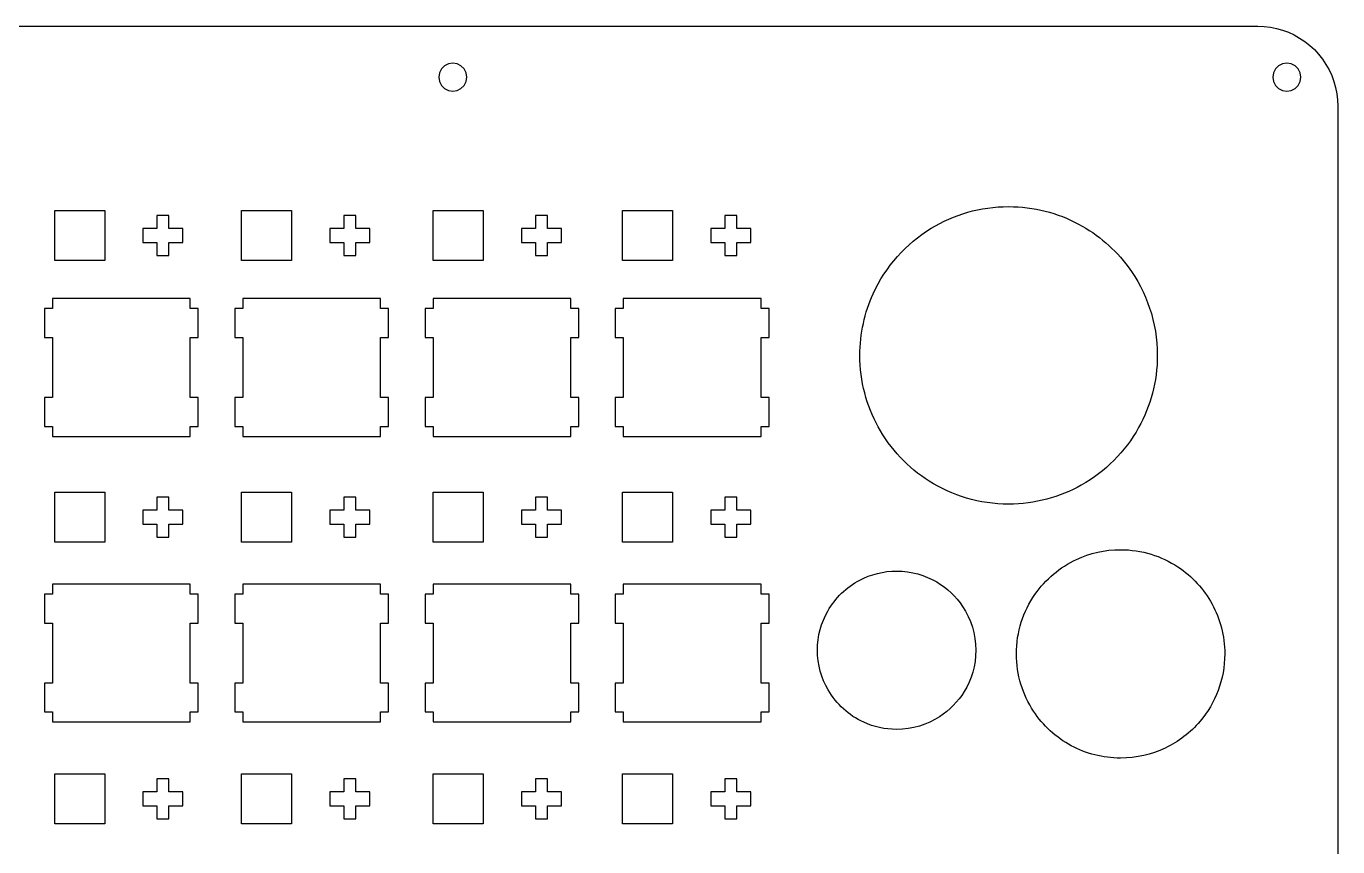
# Model space of a CAD drawing. Extents: x 5 to 266, y 5 to 178.
# Drawn here: x 134.4 to 265.7, y 96 to 178.1 of the extents above; entities that cross this region are included whole.
import ezdxf

# ---------------------------------------------------------------- set-up
doc = ezdxf.new("R2010")
doc.units = 0
doc.layers.get('0').update_dxf_attribs({"linetype": 'CONTINUOUS'})

msp = doc.modelspace()

# ---------------------------------------------------------------- linework, layer by layer
at = {"color": 7}
for p, q in [((13.001, 178.077), (257.702, 178.076)), ((257.702, 178.076), (258.328, 178.052)), ((258.328, 178.052), (258.953, 177.978)), ((258.953, 177.978), (259.568, 177.855)), ((259.568, 177.855), (260.174, 177.685)), ((260.174, 177.685), (260.763, 177.468)), ((260.763, 177.468), (261.333, 177.205)), ((261.333, 177.205), (261.881, 176.898)), ((261.881, 176.898), (262.404, 176.549)), ((262.404, 176.549), (262.897, 176.16)), ((262.897, 176.16), (263.358, 175.733)), ((263.358, 175.733), (263.785, 175.272)), ((263.785, 175.272), (264.174, 174.779)), ((264.174, 174.779), (264.523, 174.256)), ((175.77, 173.409), (175.701, 172.976)), ((175.969, 173.799), (175.77, 173.409)), ((176.278, 174.109), (175.969, 173.799)), ((176.669, 174.308), (176.278, 174.109)), ((177.101, 174.376), (176.669, 174.308)), ((177.534, 174.308), (177.101, 174.376)), ((177.924, 174.109), (177.534, 174.308)), ((178.234, 173.799), (177.924, 174.109)), ((178.433, 173.409), (178.234, 173.799)), ((178.501, 172.976), (178.433, 173.409)), ((259.27, 173.409), (259.202, 172.976)), ((259.469, 173.799), (259.27, 173.409)), ((259.779, 174.109), (259.469, 173.799)), ((260.169, 174.308), (259.779, 174.109)), ((260.602, 174.376), (260.169, 174.308)), ((261.034, 174.308), (260.602, 174.376)), ((261.424, 174.109), (261.034, 174.308)), ((261.734, 173.799), (261.424, 174.109)), ((261.933, 173.409), (261.734, 173.799)), ((262.001, 172.976), (261.933, 173.409)), ((264.523, 174.256), (264.83, 173.708)), ((264.83, 173.708), (265.093, 173.138)), ((175.701, 172.976), (175.77, 172.544)), ((175.77, 172.544), (175.969, 172.154)), ((175.969, 172.154), (176.278, 171.844)), ((177.924, 171.844), (178.234, 172.154)), ((178.234, 172.154), (178.433, 172.544)), ((178.433, 172.544), (178.501, 172.976)), ((259.202, 172.976), (259.27, 172.544)), ((259.27, 172.544), (259.469, 172.154)), ((259.469, 172.154), (259.779, 171.844)), ((261.424, 171.844), (261.734, 172.154)), ((261.734, 172.154), (261.933, 172.544)), ((261.933, 172.544), (262.001, 172.976)), ((265.093, 173.138), (265.31, 172.549)), ((265.31, 172.549), (265.48, 171.944)), ((176.278, 171.844), (176.669, 171.645)), ((176.669, 171.645), (177.101, 171.576)), ((177.101, 171.576), (177.534, 171.645)), ((177.534, 171.645), (177.924, 171.844)), ((259.779, 171.844), (260.169, 171.645)), ((260.169, 171.645), (260.602, 171.576)), ((260.602, 171.576), (261.034, 171.645)), ((261.034, 171.645), (261.424, 171.844)), ((265.48, 171.944), (265.603, 171.328)), ((265.603, 171.328), (265.677, 170.704)), ((265.677, 170.704), (265.701, 170.076)), ((265.701, 170.076), (265.702, 13)), ((137.25361, 159.624446), (142.25361, 159.624446)), ((137.25361, 154.624446), (137.25361, 159.624446)), ((142.25361, 159.624446), (142.25361, 154.624446)), ((147.488028, 159.124327), (147.488028, 157.824148)), ((148.687955, 159.124327), (147.488028, 159.124327)), ((148.687955, 157.824148), (148.687955, 159.124327)), ((155.95235, 159.624446), (160.95235, 159.624446)), ((155.95235, 154.624446), (155.95235, 159.624446)), ((160.95235, 159.624446), (160.95235, 154.624446)), ((166.186768, 159.124327), (166.186768, 157.824148)), ((167.386695, 159.124327), (166.186768, 159.124327)), ((167.386695, 157.824148), (167.386695, 159.124327)), ((175.1521, 159.624446), (180.1521, 159.624446)), ((175.1521, 154.624446), (175.1521, 159.624446)), ((180.1521, 159.624446), (180.1521, 154.624446)), ((185.386518, 159.124327), (185.386518, 157.824148)), ((186.586445, 159.124327), (185.386518, 159.124327)), ((186.586445, 157.824148), (186.586445, 159.124327)), ((194.10195, 159.624446), (199.10195, 159.624446)), ((194.10195, 154.624446), (194.10195, 159.624446)), ((199.10195, 159.624446), (199.10195, 154.624446)), ((204.336368, 159.124327), (204.336368, 157.824148)), ((205.536295, 159.124327), (204.336368, 159.124327)), ((205.536295, 157.824148), (205.536295, 159.124327)), ((147.488028, 157.824148), (146.088114, 157.824148)), ((146.088114, 157.824148), (146.088114, 156.424233)), ((150.08787, 157.824148), (148.687955, 157.824148)), ((150.08787, 156.424233), (150.08787, 157.824148)), ((166.186768, 157.824148), (164.786854, 157.824148)), ((164.786854, 157.824148), (164.786854, 156.424233)), ((168.78661, 157.824148), (167.386695, 157.824148)), ((168.78661, 156.424233), (168.78661, 157.824148)), ((185.386518, 157.824148), (183.986604, 157.824148)), ((183.986604, 157.824148), (183.986604, 156.424233)), ((187.98636, 157.824148), (186.586445, 157.824148)), ((187.98636, 156.424233), (187.98636, 157.824148)), ((204.336368, 157.824148), (202.936454, 157.824148)), ((202.936454, 157.824148), (202.936454, 156.424233)), ((206.93621, 157.824148), (205.536295, 157.824148)), ((206.93621, 156.424233), (206.93621, 157.824148)), ((146.088114, 156.424233), (147.488028, 156.424233)), ((147.488028, 156.424233), (147.488028, 155.12457)), ((148.687955, 155.12457), (148.687955, 156.424233)), ((148.687955, 156.424233), (150.08787, 156.424233)), ((164.786854, 156.424233), (166.186768, 156.424233)), ((166.186768, 156.424233), (166.186768, 155.12457)), ((167.386695, 155.12457), (167.386695, 156.424233)), ((167.386695, 156.424233), (168.78661, 156.424233)), ((183.986604, 156.424233), (185.386518, 156.424233)), ((185.386518, 156.424233), (185.386518, 155.12457)), ((186.586445, 155.12457), (186.586445, 156.424233)), ((186.586445, 156.424233), (187.98636, 156.424233)), ((202.936454, 156.424233), (204.336368, 156.424233)), ((204.336368, 156.424233), (204.336368, 155.12457)), ((205.536295, 155.12457), (205.536295, 156.424233)), ((205.536295, 156.424233), (206.93621, 156.424233)), ((147.488028, 155.12457), (148.687955, 155.12457)), ((166.186768, 155.12457), (167.386695, 155.12457)), ((185.386518, 155.12457), (186.586445, 155.12457)), ((204.336368, 155.12457), (205.536295, 155.12457)), ((142.25361, 154.624446), (137.25361, 154.624446)), ((160.95235, 154.624446), (155.95235, 154.624446)), ((180.1521, 154.624446), (175.1521, 154.624446)), ((199.10195, 154.624446), (194.10195, 154.624446)), ((137.025, 149.826), (136.226, 149.826)), ((136.226, 149.826), (136.226, 146.926)), ((137.025, 150.826), (137.025, 149.826)), ((150.826, 150.826), (137.025, 150.826)), ((150.826, 149.826), (150.826, 150.826)), ((151.625, 149.826), (150.826, 149.826)), ((151.625, 146.926), (151.625, 149.826)), ((156.076, 149.826), (155.276, 149.826)), ((155.276, 149.826), (155.276, 146.926)), ((156.076, 150.826), (156.076, 149.826)), ((169.876, 150.826), (156.076, 150.826)), ((169.876, 149.826), (169.876, 150.826)), ((170.675, 149.826), (169.876, 149.826)), ((170.675, 146.926), (170.675, 149.826)), ((175.126, 149.826), (174.326, 149.826)), ((174.326, 149.826), (174.326, 146.926)), ((175.126, 150.826), (175.126, 149.826)), ((188.926, 150.826), (175.126, 150.826)), ((188.926, 149.826), (188.926, 150.826)), ((189.726, 149.826), (188.926, 149.826)), ((189.726, 146.926), (189.726, 149.826)), ((194.176, 149.826), (193.376, 149.826)), ((193.376, 149.826), (193.376, 146.926)), ((194.176, 150.826), (194.176, 149.826)), ((207.976, 150.826), (194.176, 150.826)), ((207.976, 149.826), (207.976, 150.826)), ((208.776, 149.826), (207.976, 149.826)), ((208.776, 146.926), (208.776, 149.826)), ((136.226, 146.926), (137.025, 146.926)), ((137.025, 146.926), (137.025, 140.926)), ((150.826, 140.926), (150.826, 146.926)), ((150.826, 146.926), (151.625, 146.926)), ((155.276, 146.926), (156.076, 146.926)), ((156.076, 146.926), (156.076, 140.926)), ((169.876, 140.926), (169.876, 146.926)), ((169.876, 146.926), (170.675, 146.926)), ((174.326, 146.926), (175.126, 146.926)), ((175.126, 146.926), (175.126, 140.926)), ((188.926, 140.926), (188.926, 146.926)), ((188.926, 146.926), (189.726, 146.926)), ((193.376, 146.926), (194.176, 146.926)), ((194.176, 146.926), (194.176, 140.926)), ((207.976, 140.926), (207.976, 146.926)), ((207.976, 146.926), (208.776, 146.926)), ((247.63627, 145.140852), (247.63627, 145.140852)), ((137.025, 140.926), (136.226, 140.926)), ((136.226, 140.926), (136.226, 138.026)), ((151.625, 140.926), (150.826, 140.926)), ((151.625, 138.026), (151.625, 140.926)), ((156.076, 140.926), (155.276, 140.926)), ((155.276, 140.926), (155.276, 138.026)), ((170.675, 140.926), (169.876, 140.926)), ((170.675, 138.026), (170.675, 140.926)), ((175.126, 140.926), (174.326, 140.926)), ((174.326, 140.926), (174.326, 138.026)), ((189.726, 140.926), (188.926, 140.926)), ((189.726, 138.026), (189.726, 140.926)), ((194.176, 140.926), (193.376, 140.926)), ((193.376, 140.926), (193.376, 138.026)), ((208.776, 140.926), (207.976, 140.926)), ((208.776, 138.026), (208.776, 140.926)), ((136.226, 138.026), (137.025, 138.026)), ((137.025, 138.026), (137.025, 137.026)), ((150.826, 137.026), (150.826, 138.026)), ((150.826, 138.026), (151.625, 138.026)), ((155.276, 138.026), (156.076, 138.026)), ((156.076, 138.026), (156.076, 137.026)), ((169.876, 137.026), (169.876, 138.026)), ((169.876, 138.026), (170.675, 138.026)), ((174.326, 138.026), (175.126, 138.026)), ((175.126, 138.026), (175.126, 137.026)), ((188.926, 137.026), (188.926, 138.026)), ((188.926, 138.026), (189.726, 138.026)), ((193.376, 138.026), (194.176, 138.026)), ((194.176, 138.026), (194.176, 137.026)), ((207.976, 137.026), (207.976, 138.026)), ((207.976, 138.026), (208.776, 138.026)), ((137.025, 137.026), (150.826, 137.026)), ((156.076, 137.026), (169.876, 137.026)), ((175.126, 137.026), (188.926, 137.026)), ((194.176, 137.026), (207.976, 137.026)), ((137.25361, 131.437205), (142.25361, 131.437205)), ((137.25361, 126.437205), (137.25361, 131.437205)), ((142.25361, 131.437205), (142.25361, 126.437205)), ((155.95235, 131.437205), (160.95235, 131.437205)), ((155.95235, 126.437205), (155.95235, 131.437205)), ((160.95235, 131.437205), (160.95235, 126.437205)), ((175.1521, 131.437205), (180.1521, 131.437205)), ((175.1521, 126.437205), (175.1521, 131.437205)), ((180.1521, 131.437205), (180.1521, 126.437205)), ((194.10195, 131.437205), (199.10195, 131.437205)), ((194.10195, 126.437205), (194.10195, 131.437205)), ((199.10195, 131.437205), (199.10195, 126.437205)), ((147.488028, 130.937086), (147.488028, 129.636907)), ((148.687955, 130.937086), (147.488028, 130.937086)), ((148.687955, 129.636907), (148.687955, 130.937086)), ((166.186768, 130.937086), (166.186768, 129.636907)), ((167.386695, 130.937086), (166.186768, 130.937086)), ((167.386695, 129.636907), (167.386695, 130.937086)), ((185.386518, 130.937086), (185.386518, 129.636907)), ((186.586445, 130.937086), (185.386518, 130.937086)), ((186.586445, 129.636907), (186.586445, 130.937086)), ((204.336368, 130.937086), (204.336368, 129.636907)), ((205.536295, 130.937086), (204.336368, 130.937086)), ((205.536295, 129.636907), (205.536295, 130.937086)), ((147.488028, 129.636907), (146.088114, 129.636907)), ((146.088114, 129.636907), (146.088114, 128.236992)), ((150.08787, 129.636907), (148.687955, 129.636907)), ((150.08787, 128.236992), (150.08787, 129.636907)), ((166.186768, 129.636907), (164.786854, 129.636907)), ((164.786854, 129.636907), (164.786854, 128.236992)), ((168.78661, 129.636907), (167.386695, 129.636907)), ((168.78661, 128.236992), (168.78661, 129.636907)), ((185.386518, 129.636907), (183.986604, 129.636907)), ((183.986604, 129.636907), (183.986604, 128.236992)), ((187.98636, 129.636907), (186.586445, 129.636907)), ((187.98636, 128.236992), (187.98636, 129.636907)), ((204.336368, 129.636907), (202.936454, 129.636907)), ((202.936454, 129.636907), (202.936454, 128.236992)), ((206.93621, 129.636907), (205.536295, 129.636907)), ((206.93621, 128.236992), (206.93621, 129.636907)), ((146.088114, 128.236992), (147.488028, 128.236992)), ((147.488028, 128.236992), (147.488028, 126.937329)), ((148.687955, 126.937329), (148.687955, 128.236992)), ((148.687955, 128.236992), (150.08787, 128.236992)), ((164.786854, 128.236992), (166.186768, 128.236992)), ((166.186768, 128.236992), (166.186768, 126.937329)), ((167.386695, 126.937329), (167.386695, 128.236992)), ((167.386695, 128.236992), (168.78661, 128.236992)), ((183.986604, 128.236992), (185.386518, 128.236992)), ((185.386518, 128.236992), (185.386518, 126.937329)), ((186.586445, 126.937329), (186.586445, 128.236992)), ((186.586445, 128.236992), (187.98636, 128.236992)), ((202.936454, 128.236992), (204.336368, 128.236992)), ((204.336368, 128.236992), (204.336368, 126.937329)), ((205.536295, 126.937329), (205.536295, 128.236992)), ((205.536295, 128.236992), (206.93621, 128.236992)), ((142.25361, 126.437205), (137.25361, 126.437205)), ((147.488028, 126.937329), (148.687955, 126.937329)), ((160.95235, 126.437205), (155.95235, 126.437205)), ((166.186768, 126.937329), (167.386695, 126.937329)), ((180.1521, 126.437205), (175.1521, 126.437205)), ((185.386518, 126.937329), (186.586445, 126.937329)), ((199.10195, 126.437205), (194.10195, 126.437205)), ((204.336368, 126.937329), (205.536295, 126.937329)), ((137.025, 122.251), (137.025, 121.251)), ((150.826, 122.251), (137.025, 122.251)), ((150.826, 121.251), (150.826, 122.251)), ((156.076, 122.251), (156.076, 121.251)), ((169.876, 122.251), (156.076, 122.251)), ((169.876, 121.251), (169.876, 122.251)), ((175.126, 122.251), (175.126, 121.251)), ((188.926, 122.251), (175.126, 122.251)), ((188.926, 121.251), (188.926, 122.251)), ((194.176, 122.251), (194.176, 121.251)), ((207.976, 122.251), (194.176, 122.251)), ((207.976, 121.251), (207.976, 122.251)), ((137.025, 121.251), (136.226, 121.251)), ((136.226, 121.251), (136.226, 118.352)), ((151.625, 121.251), (150.826, 121.251)), ((151.625, 118.352), (151.625, 121.251)), ((156.076, 121.251), (155.276, 121.251)), ((155.276, 121.251), (155.276, 118.352)), ((170.675, 121.251), (169.876, 121.251)), ((170.675, 118.352), (170.675, 121.251)), ((175.126, 121.251), (174.326, 121.251)), ((174.326, 121.251), (174.326, 118.352)), ((189.726, 121.251), (188.926, 121.251)), ((189.726, 118.352), (189.726, 121.251)), ((194.176, 121.251), (193.376, 121.251)), ((193.376, 121.251), (193.376, 118.352)), ((208.776, 121.251), (207.976, 121.251)), ((208.776, 118.352), (208.776, 121.251)), ((136.226, 118.352), (137.025, 118.352)), ((137.025, 118.352), (137.025, 112.351)), ((150.826, 112.351), (150.826, 118.352)), ((150.826, 118.352), (151.625, 118.352)), ((155.276, 118.352), (156.076, 118.352)), ((156.076, 118.352), (156.076, 112.351)), ((169.876, 112.351), (169.876, 118.352)), ((169.876, 118.352), (170.675, 118.352)), ((174.326, 118.352), (175.126, 118.352)), ((175.126, 118.352), (175.126, 112.351)), ((188.926, 112.351), (188.926, 118.352)), ((188.926, 118.352), (189.726, 118.352)), ((193.376, 118.352), (194.176, 118.352)), ((194.176, 118.352), (194.176, 112.351)), ((207.976, 112.351), (207.976, 118.352)), ((207.976, 118.352), (208.776, 118.352)), ((229.4644, 115.630233), (229.4644, 115.630233)), ((254.38645, 115.264235), (254.38645, 115.264235)), ((137.025, 112.351), (136.226, 112.351)), ((136.226, 112.351), (136.226, 109.451)), ((151.625, 112.351), (150.826, 112.351)), ((151.625, 109.451), (151.625, 112.351)), ((156.076, 112.351), (155.276, 112.351)), ((155.276, 112.351), (155.276, 109.451)), ((170.675, 112.351), (169.876, 112.351)), ((170.675, 109.451), (170.675, 112.351)), ((175.126, 112.351), (174.326, 112.351)), ((174.326, 112.351), (174.326, 109.451)), ((189.726, 112.351), (188.926, 112.351)), ((189.726, 109.451), (189.726, 112.351)), ((194.176, 112.351), (193.376, 112.351)), ((193.376, 112.351), (193.376, 109.451)), ((208.776, 112.351), (207.976, 112.351)), ((208.776, 109.451), (208.776, 112.351)), ((136.226, 109.451), (137.025, 109.451)), ((137.025, 109.451), (137.025, 108.451)), ((150.826, 108.451), (150.826, 109.451)), ((150.826, 109.451), (151.625, 109.451)), ((155.276, 109.451), (156.076, 109.451)), ((156.076, 109.451), (156.076, 108.451)), ((169.876, 108.451), (169.876, 109.451)), ((169.876, 109.451), (170.675, 109.451)), ((174.326, 109.451), (175.126, 109.451)), ((175.126, 109.451), (175.126, 108.451)), ((188.926, 108.451), (188.926, 109.451)), ((188.926, 109.451), (189.726, 109.451)), ((193.376, 109.451), (194.176, 109.451)), ((194.176, 109.451), (194.176, 108.451)), ((207.976, 108.451), (207.976, 109.451)), ((207.976, 109.451), (208.776, 109.451)), ((137.025, 108.451), (150.826, 108.451)), ((156.076, 108.451), (169.876, 108.451)), ((175.126, 108.451), (188.926, 108.451)), ((194.176, 108.451), (207.976, 108.451)), ((137.25361, 103.249972), (142.25361, 103.249972)), ((137.25361, 98.249972), (137.25361, 103.249972)), ((142.25361, 103.249972), (142.25361, 98.249972)), ((147.488028, 102.749853), (147.488028, 101.449674)), ((148.687955, 102.749853), (147.488028, 102.749853)), ((148.687955, 101.449674), (148.687955, 102.749853)), ((155.95235, 103.249972), (160.95235, 103.249972)), ((155.95235, 98.249972), (155.95235, 103.249972)), ((160.95235, 103.249972), (160.95235, 98.249972)), ((166.186768, 102.749853), (166.186768, 101.449674)), ((167.386695, 102.749853), (166.186768, 102.749853)), ((167.386695, 101.449674), (167.386695, 102.749853)), ((175.1521, 103.249972), (180.1521, 103.249972)), ((175.1521, 98.249972), (175.1521, 103.249972)), ((180.1521, 103.249972), (180.1521, 98.249972)), ((185.386518, 102.749853), (185.386518, 101.449674)), ((186.586445, 102.749853), (185.386518, 102.749853)), ((186.586445, 101.449674), (186.586445, 102.749853)), ((194.10195, 103.249972), (199.10195, 103.249972)), ((194.10195, 98.249972), (194.10195, 103.249972)), ((199.10195, 103.249972), (199.10195, 98.249972)), ((204.336368, 102.749853), (204.336368, 101.449674)), ((205.536295, 102.749853), (204.336368, 102.749853)), ((205.536295, 101.449674), (205.536295, 102.749853)), ((147.488028, 101.449674), (146.088114, 101.449674)), ((146.088114, 101.449674), (146.088114, 100.049759)), ((150.08787, 101.449674), (148.687955, 101.449674)), ((150.08787, 100.049759), (150.08787, 101.449674)), ((166.186768, 101.449674), (164.786854, 101.449674)), ((164.786854, 101.449674), (164.786854, 100.049759)), ((168.78661, 101.449674), (167.386695, 101.449674)), ((168.78661, 100.049759), (168.78661, 101.449674)), ((185.386518, 101.449674), (183.986604, 101.449674)), ((183.986604, 101.449674), (183.986604, 100.049759)), ((187.98636, 101.449674), (186.586445, 101.449674)), ((187.98636, 100.049759), (187.98636, 101.449674)), ((204.336368, 101.449674), (202.936454, 101.449674)), ((202.936454, 101.449674), (202.936454, 100.049759)), ((206.93621, 101.449674), (205.536295, 101.449674)), ((206.93621, 100.049759), (206.93621, 101.449674)), ((146.088114, 100.049759), (147.488028, 100.049759)), ((147.488028, 100.049759), (147.488028, 98.750096)), ((148.687955, 98.750096), (148.687955, 100.049759)), ((148.687955, 100.049759), (150.08787, 100.049759)), ((164.786854, 100.049759), (166.186768, 100.049759)), ((166.186768, 100.049759), (166.186768, 98.750096)), ((167.386695, 98.750096), (167.386695, 100.049759)), ((167.386695, 100.049759), (168.78661, 100.049759)), ((183.986604, 100.049759), (185.386518, 100.049759)), ((185.386518, 100.049759), (185.386518, 98.750096)), ((186.586445, 98.750096), (186.586445, 100.049759)), ((186.586445, 100.049759), (187.98636, 100.049759)), ((202.936454, 100.049759), (204.336368, 100.049759)), ((204.336368, 100.049759), (204.336368, 98.750096)), ((205.536295, 98.750096), (205.536295, 100.049759)), ((205.536295, 100.049759), (206.93621, 100.049759)), ((147.488028, 98.750096), (148.687955, 98.750096)), ((166.186768, 98.750096), (167.386695, 98.750096)), ((185.386518, 98.750096), (186.586445, 98.750096)), ((204.336368, 98.750096), (205.536295, 98.750096)), ((142.25361, 98.249972), (137.25361, 98.249972)), ((160.95235, 98.249972), (155.95235, 98.249972)), ((180.1521, 98.249972), (175.1521, 98.249972)), ((199.10195, 98.249972), (194.10195, 98.249972))]:
    msp.add_line(p, q, dxfattribs=at)
for points in [[(225.00325, 157.856367), (227.2599, 159.234019), (229.91191, 160.027827), (232.74932, 160.027827)], [(232.74932, 160.027827), (235.28014, 160.027827), (237.66346, 159.396299), (239.75028, 158.282235)], [(219.19236, 151.300295), (220.43184, 154.024059), (222.46805, 156.308654), (225.00325, 157.856367)], [(239.75028, 158.282235), (241.7111, 157.235441), (243.41015, 155.762623), (244.72384, 153.987383)], [(244.72384, 153.987383), (246.55405, 151.514129), (247.63628, 148.453873), (247.63627, 145.140852)], [(217.86237, 145.140852), (217.86237, 147.33761), (218.33817, 149.423237), (219.19236, 151.300295)], [(219.69239, 137.983981), (218.52586, 140.107676), (217.86237, 142.546781), (217.86237, 145.140852)], [(247.63627, 145.140852), (247.63627, 142.518078), (246.95802, 140.053717), (245.76734, 137.913601)], [(224.79299, 132.556126), (222.66796, 133.902432), (220.90734, 135.772138), (219.69239, 137.983981)], [(245.76734, 137.913601), (244.42502, 135.500911), (242.43143, 133.500318), (240.02418, 132.149425)], [(232.74932, 130.253894), (229.82329, 130.253894), (227.09443, 131.098057), (224.79299, 132.556126)], [(240.02418, 132.149425), (237.87303, 130.942254), (235.39156, 130.253894), (232.74932, 130.253894)], [(239.5598, 124.724383), (240.89595, 125.346479), (242.38584, 125.693832), (243.95686, 125.693832)], [(243.95686, 125.693832), (246.07717, 125.693832), (248.0497, 125.061118), (249.69595, 123.974197)], [(217.84925, 122.647503), (218.9511, 123.227932), (220.20628, 123.556451), (221.53819, 123.556451)], [(221.53819, 123.556451), (223.00725, 123.556451), (224.38296, 123.156792), (225.56254, 122.46027)], [(235.39068, 121.215399), (236.44048, 122.723661), (237.87841, 123.941552), (239.5598, 124.724383)], [(249.69595, 123.974197), (251.11946, 123.034331), (252.29901, 121.754848), (253.11918, 120.251161)], [(214.64653, 119.548358), (215.39516, 120.862304), (216.50872, 121.941339), (217.84925, 122.647503)], [(225.56254, 122.46027), (226.59824, 121.848702), (227.48273, 121.008271), (228.14642, 120.008561)], [(233.52726, 115.264235), (233.52726, 117.476388), (234.21597, 119.527683), (235.39068, 121.215399)], [(213.61197, 115.630233), (213.61197, 117.055412), (213.98811, 118.392739), (214.64653, 119.548358)], [(228.14642, 120.008561), (228.97924, 118.754091), (229.4644, 117.248819), (229.4644, 115.630233)], [(253.11918, 120.251161), (253.92724, 118.769689), (254.38645, 117.070589), (254.38645, 115.264235)], [(214.68107, 111.652104), (214.00128, 112.821333), (213.61197, 114.180319), (213.61197, 115.630233)], [(229.4644, 115.630233), (229.4644, 114.111868), (229.03746, 112.693219), (228.29709, 111.487784)], [(235.24295, 109.531119), (234.15844, 111.176164), (233.52726, 113.146489), (233.52726, 115.264235)], [(254.38645, 115.264235), (254.38645, 112.691181), (253.45469, 110.335753), (251.91017, 108.516957)], [(218.24039, 108.420516), (216.74639, 109.105001), (215.50194, 110.240203), (214.68107, 111.652104)], [(228.29709, 111.487784), (227.67741, 110.478861), (226.83817, 109.619301), (225.84589, 108.97565)], [(239.02444, 106.072385), (237.49505, 106.894792), (236.19451, 108.087749), (235.24295, 109.531119)], [(221.53819, 107.704015), (220.36141, 107.704014), (219.24453, 107.96046), (218.24039, 108.420516)], [(225.84589, 108.97565), (224.60572, 108.171202), (223.12651, 107.704017), (221.53819, 107.704015)], [(251.91017, 108.516957), (250.95311, 107.389953), (249.76079, 106.468993), (248.40909, 105.829974)], [(243.95686, 104.834638), (242.17262, 104.834637), (240.49302, 105.282675), (239.02444, 106.072385)], [(248.40909, 105.829974), (247.05883, 105.191636), (245.54954, 104.834639), (243.95686, 104.834638)]]:
    msp.add_open_spline(points, degree=3, dxfattribs=at)

doc.saveas('drawing.dxf')
